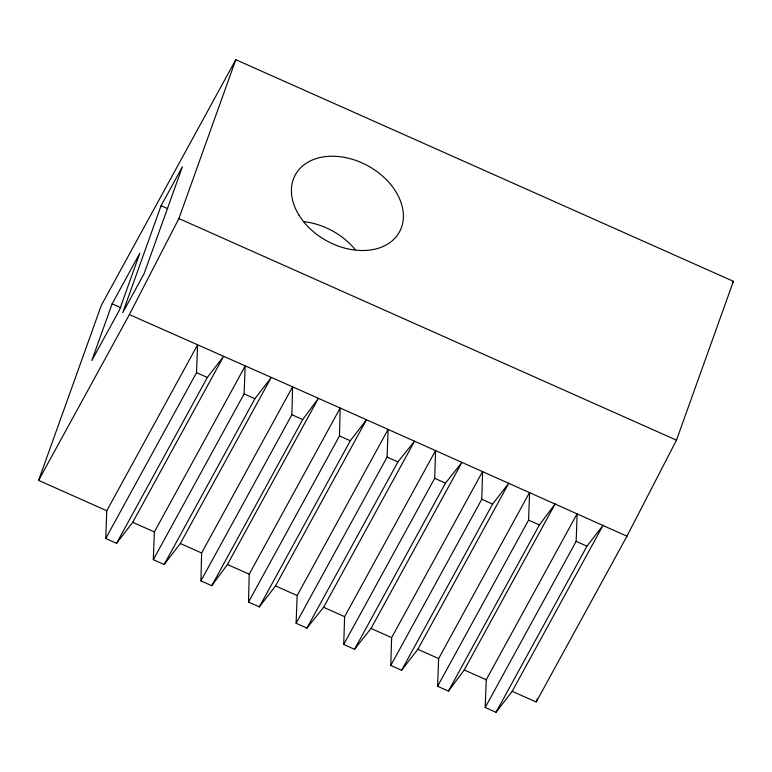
<?xml version="1.0" encoding="UTF-8"?>
<svg xmlns="http://www.w3.org/2000/svg" width="772" height="772" viewBox="0 0 772 772"><rect width="100%" height="100%" fill="white"/><g stroke="black" fill="none" stroke-linecap="round" stroke-linejoin="round"><path stroke-width="1.16" d="M248.516 602.083L249.211 574.194L340.182 408.031L339.487 435.919L248.516 602.083L259.334 606.898L275.517 585.909L366.488 419.746L626.97 536.183L676.475 440.165L733.4 281.307L235.807 59.695L101.335 305.326L38.6 480.387L106.777 510.755L105.735 538.48L116.553 543.305L132.736 522.316L223.513 356.5L207.33 377.489L116.553 543.305M211.74 585.697L302.711 419.534L318.411 398.333L227.441 564.496L211.74 585.697L200.923 580.882L201.617 552.993L292.588 386.83L366.488 419.746L350.305 440.735L259.334 606.898M200.923 580.882L291.893 414.718L292.588 386.83L129.378 314.58L38.6 480.387M390.796 665.445L391.626 637.624L482.606 471.46L481.767 499.281L390.796 665.445L401.614 670.26L417.855 649.3L508.825 483.137L492.584 504.097L401.614 670.26M343.714 644.475L344.621 616.683L435.591 450.52L434.684 478.312L343.714 644.475L354.522 649.291L371.004 628.437L461.984 462.274L445.502 483.127L354.522 649.291M153.329 559.681L154.371 531.947L245.149 366.131L244.106 393.865L153.329 559.681L164.147 564.496L180.33 543.517L271.107 377.701L254.924 398.68L164.147 564.496M105.735 538.48L196.513 372.673L197.555 344.939L106.777 510.755M296.11 623.274L297.152 595.54L388.123 429.377L387.081 457.111L296.11 623.274L306.928 628.09L323.584 607.313L414.554 441.15L397.898 461.926L306.928 628.09M437.599 686.289L438.641 658.555L529.611 492.391L528.569 520.125L437.599 686.289L448.416 691.104L464.242 669.961L555.213 503.798L539.387 524.941L448.416 691.104M485.192 707.49L486.235 679.756L577.186 513.631L576.144 541.365L485.192 707.49L496.01 712.305L512.193 691.316L603.144 525.192L586.961 546.18L496.01 712.305M112.123 303.821L91.791 360.563L119.477 309.987L139.809 253.255L112.123 303.821L120.924 307.748M161.068 205.728L122.738 312.718L144.094 273.703L182.433 166.723L161.068 205.728L167.678 208.681M129.378 314.58L178.892 218.553L235.807 59.695M512.193 691.316L536.193 701.999L537.399 698.612M732.242 283.411L733.4 281.307M536.193 701.999L626.97 536.183M275.517 585.909L297.152 595.54M178.892 218.553L676.475 440.165M291.893 414.718L302.711 419.534M339.487 435.919L350.305 440.735M387.081 457.111L397.898 461.926M434.684 478.312L445.502 483.127M481.767 499.281L492.584 504.097M528.569 520.125L539.387 524.941M576.144 541.365L586.961 546.18M196.513 372.673L207.33 377.489M244.106 393.865L254.924 398.68M132.736 522.316L154.371 531.947M180.33 543.517L201.617 552.993M227.441 564.496L249.211 574.194M323.584 607.313L344.621 616.683M371.004 628.437L391.626 637.624M417.855 649.3L438.641 658.555M464.242 669.961L486.235 679.756M303.946 221.67A59.386 42.798 28.7 0 1 355.188 249.588M298.88 214.992A59.386 42.798 28.7 0 0 395.872 237.129A59.386 42.798 28.7 0 0 347.419 157.999A59.386 42.798 28.7 0 0 298.88 214.992"/></g></svg>
